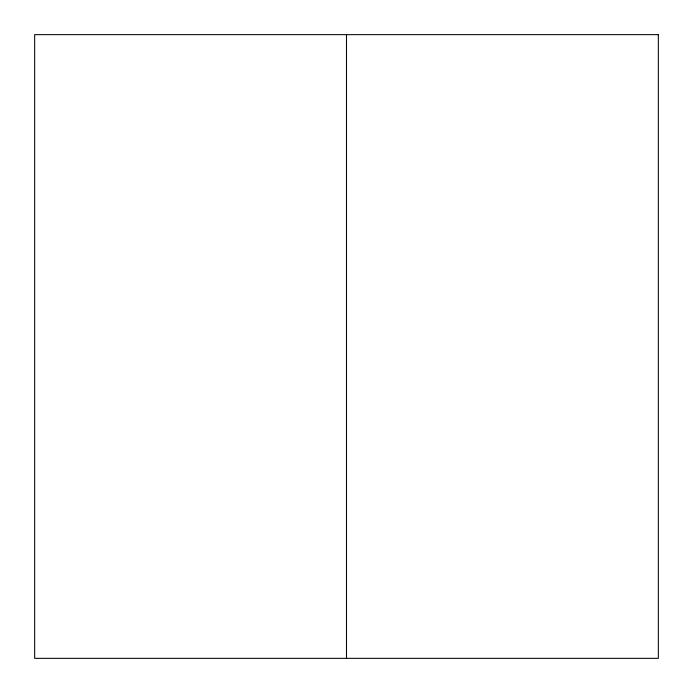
<?xml version="1.0" encoding="UTF-8"?>
<svg xmlns="http://www.w3.org/2000/svg" width="693" height="693" viewBox="0 0 693 693"><rect width="100%" height="100%" fill="white"/><g stroke="black" fill="none" stroke-linecap="round" stroke-linejoin="round"><path stroke-width="1.04" d="M346.5 34.65L346.5 658.35M658.35 34.65L34.65 34.65L34.65 658.35L658.35 658.35L658.35 34.65"/></g></svg>
